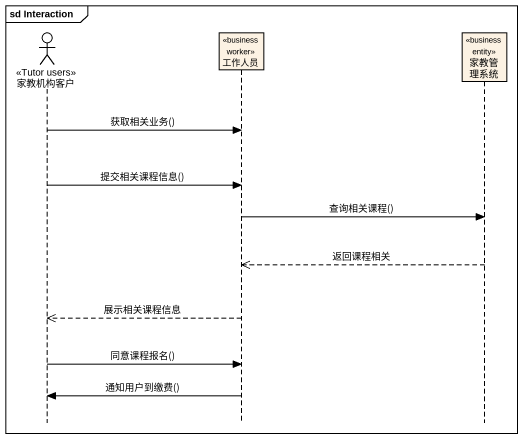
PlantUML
@startuml
mainframe sd Interaction
hide footbox
actor 家教机构客户 <<Tutor users>>
participant 工作人员 <<business worker>>
participant 家教管理系统 <<business entity>>

家教机构客户 -> 工作人员 : 获取相关业务()
家教机构客户 -> 工作人员 : 提交相关课程信息()
工作人员 -> 家教管理系统 : 查询相关课程()
家教管理系统 -->> 工作人员 : 返回课程相关
工作人员 -->> 家教机构客户 : 展示相关课程信息
家教机构客户 -> 工作人员 : 同意课程报名()
工作人员 -> 家教机构客户 : 通知用户到缴费()
@enduml
